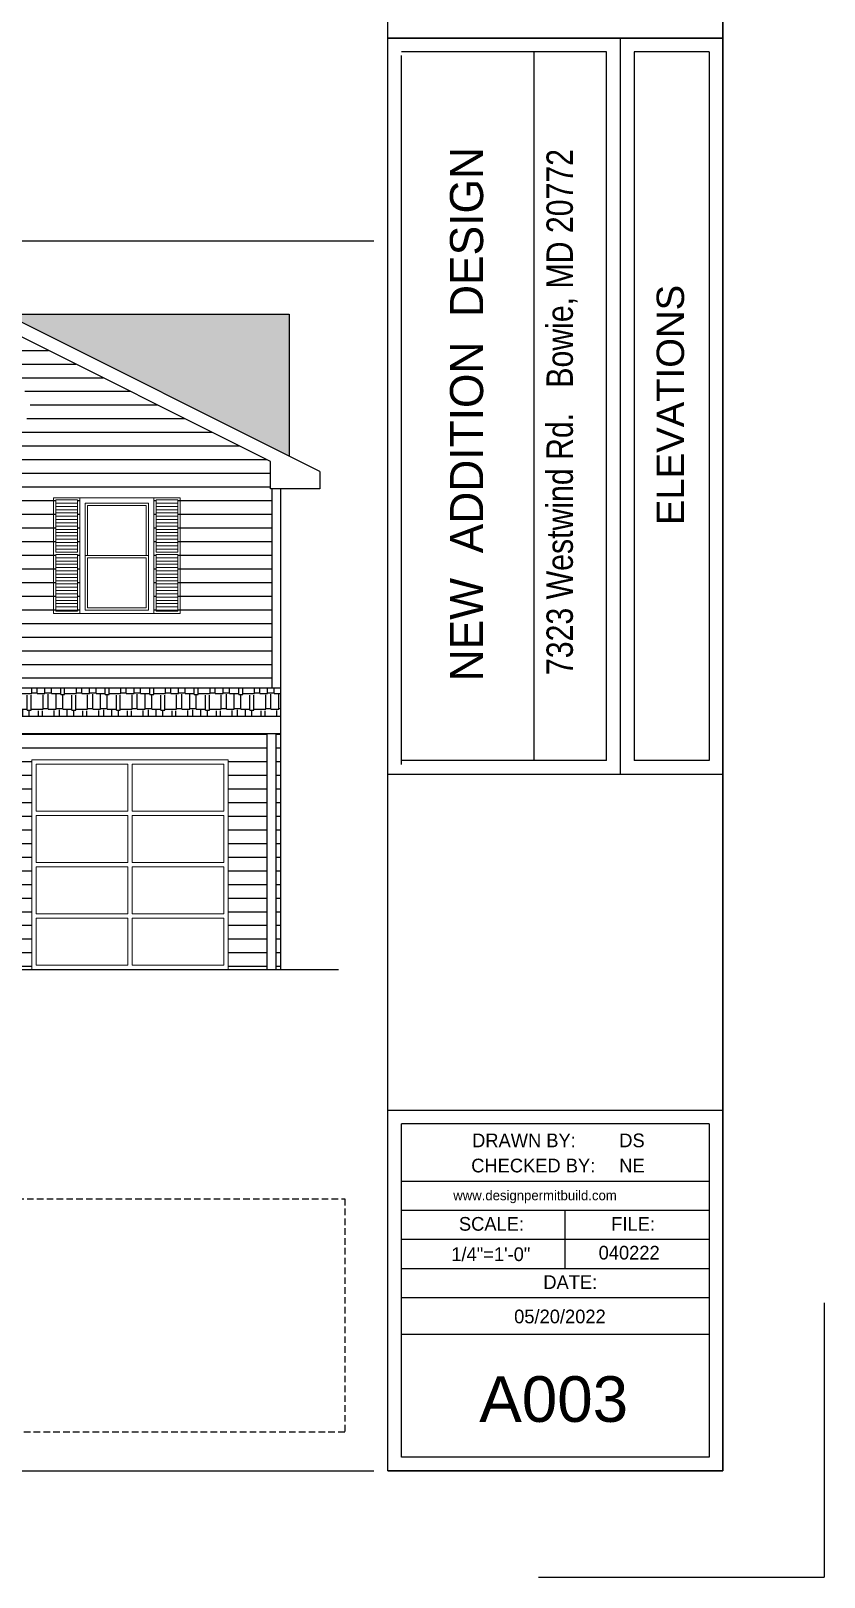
# Model space of a CAD drawing. Header units: inches. Extents: x -1842 to 12195, y -2228 to 2193.
# Drawn here: x 7043 to 7406, y 320 to 1028 of the extents above; entities that cross this region are included whole.
import ezdxf

# ---------------------------------------------------------------- set-up
doc = ezdxf.new("R2010")
doc.units = ezdxf.units.IN
doc.header["$LTSCALE"] = 6
doc.header["$MEASUREMENT"] = 0
doc.linetypes.add('DASHED', pattern=[0.75, 0.5, -0.25])
doc.layers.add('A-GLAZ', color=151, linetype='Continuous', lineweight=13)
doc.layers.add('Title Block', color=7, linetype='Continuous')
doc.styles.add('HS-DESIGN-TTLB', font='GOTHIC.TTF')

msp = doc.modelspace()

# ---------------------------------------------------------------- hatches: boundary and pattern name
h = msp.add_hatch()
h.set_pattern_fill('AR-RSHKE', color=15, scale=0.6)
h.set_pattern_definition([(0, (-6117.4706, 68.2245), (15.3, 7.2), [3.6, -3, 4.2, -1.8, 5.4, -2.4]), (0, (-6113.8706, 68.5245), (15.3, 7.2), [3, -11.4, 2.4, -3.6]), (0, (-6106.6706, 67.7745), (15.3, 7.2), [1.8, -18.6]), (90, (-6117.4706, 68.2245), (-5.1, 7.2), [6.9, -21.9]), (90, (-6113.8706, 68.2245), (-5.1, 7.2), [6.75, -22.05]), (90, (-6110.8706, 68.2245), (-5.1, 7.2), [6.3, -22.5]), (90, (-6106.6706, 67.7745), (-5.1, 7.2), [6.9, -21.9]), (90, (-6104.8706, 67.7745), (-5.1, 7.2), [6.9, -21.9]), (90, (-6099.4706, 68.2245), (-5.1, 7.2), [6.6, -22.2])])
h.paths.add_polyline_path([(7031.3515449, 897.8021528), (6500.5515449, 897.8021528), (6500.5515449, 825.8021528), (6887.3515449, 825.8021528)])
h.paths.add_polyline_path([(6692.5515449, 875.4298362), (6688.5515449, 875.4298362), (6688.5515449, 879.6040485), (6709.5515449, 890.1040485), (6730.5515449, 879.6040485), (6730.5515449, 875.4298362), (6726.5515449, 875.4298362), (6726.5515449, 837.5869497), (6692.5515449, 837.5869497)], flags=16)
h.paths.add_polyline_path([(6696.0515449, 873.6319125), (6723.0515449, 873.6319125), (6723.0515449, 840.0869497), (6696.0515449, 840.0869497)], flags=0)
h.paths.add_polyline_path([(6698.0515449, 871.6319125), (6721.0515449, 871.6319125), (6721.0515449, 842.0869497), (6698.0515449, 842.0869497)], flags=0)
h.paths.add_polyline_path([(6608.5515449, 875.4298362), (6604.5515449, 875.4298362), (6604.5515449, 837.5869497), (6570.5515449, 837.5869497), (6570.5515449, 875.4298362), (6566.5515449, 875.4298362), (6566.5515449, 879.6040485), (6587.5515449, 890.1040485), (6608.5515449, 879.6040485)], flags=16)
h.paths.add_polyline_path([(6601.0515449, 840.0869497), (6574.0515449, 840.0869497), (6574.0515449, 873.6319125), (6601.0515449, 873.6319125)], flags=0)
h.paths.add_polyline_path([(6599.0515449, 842.0869497), (6576.0515449, 842.0869497), (6576.0515449, 871.6319125), (6599.0515449, 871.6319125)], flags=0)
h.paths.add_polyline_path([(6810.5515449, 875.4298362), (6810.5515449, 879.6040485), (6831.5515449, 890.1040485), (6852.5515449, 879.6040485), (6852.5515449, 875.4298362), (6848.5515449, 875.4298362), (6848.5515449, 837.5869497), (6814.5515449, 837.5869497), (6814.5515449, 875.4298362)], flags=16)
h.paths.add_polyline_path([(6818.0515449, 873.6319125), (6845.0515449, 873.6319125), (6845.0515449, 840.0869497), (6818.0515449, 840.0869497)], flags=0)
h.paths.add_polyline_path([(6820.0515449, 871.6319125), (6843.0515449, 871.6319125), (6843.0515449, 842.0869497), (6820.0515449, 842.0869497)], flags=0)
h.paths.add_polyline_path([(7161.3515449, 897.8021528), (7031.3515449, 897.8021528), (7161.3515449, 832.8021528)])
h = msp.add_hatch()
h.set_pattern_fill('AR-RSHKE', color=15, scale=0.6)
h.set_pattern_definition([(0, (-6117.2706, -507), (15.3, 7.2), [3.6, -3, 4.2, -1.8, 5.4, -2.4]), (0, (-6113.6706, -506.7), (15.3, 7.2), [3, -11.4, 2.4, -3.6]), (0, (-6106.4706, -507.45), (15.3, 7.2), [1.8, -18.6]), (90, (-6117.2706, -507), (-5.1, 7.2), [6.9, -21.9]), (90, (-6113.6706, -507), (-5.1, 7.2), [6.75, -22.05]), (90, (-6110.6706, -507), (-5.1, 7.2), [6.3, -22.5]), (90, (-6106.4706, -507.45), (-5.1, 7.2), [6.9, -21.9]), (90, (-6104.6706, -507.45), (-5.1, 7.2), [6.9, -21.9]), (90, (-6099.2706, -507), (-5.1, 7.2), [6.6, -22.2])])
h.paths.add_polyline_path([(7157.3515449, 726.7357772), (6905.3515449, 726.7357772), (6905.3515449, 713.8021528), (7157.3515449, 713.8021528)])
at = {"layer": 'Title Block', "linetype": 'DASHED'}
h = msp.add_hatch(dxfattribs=at)
h.set_pattern_fill('ANSI31', color=253, scale=50, angle=135)
h.set_pattern_definition([(180, (-2411.5, 0), (-4e-16, -6.25), [])])
h.paths.add_polyline_path([(7153.3515449, 817.8021528), (7152.7228181, 817.8021528), (7152.7228181, 830.4083123), (7031.3515449, 891.0939489), (6909.9802717, 830.4083123), (6909.9802717, 817.8021528), (6909.3515449, 817.8021528), (6909.3515449, 726.7357772), (7153.3515449, 726.7357772)])
h.paths.add_polyline_path([(6963.3515449, 760.8021528), (6963.3515449, 813.8021528), (6997.3515449, 813.8021528), (6997.3515449, 760.8021528)], flags=16)
h.paths.add_polyline_path([(6952.3515449, 761.8021528), (6952.3515449, 787.8021528), (6962.3515449, 787.8021528), (6962.3515449, 761.8021528)], flags=16)
h.paths.add_polyline_path([(6965.8515449, 762.3021528), (6965.8515449, 787.3021528), (6965.8515449, 811.3021528), (6994.8515449, 811.3021528), (6994.8515449, 787.3021528), (6994.8515449, 762.3021528)], flags=0)
h.paths.add_polyline_path([(6966.8515449, 763.3021528), (6966.8515449, 786.3021528), (6993.8515449, 786.3021528), (6993.8515449, 763.3021528)], flags=0)
h.paths.add_polyline_path([(6952.3515449, 788.8021528), (6952.3515449, 812.8021528), (6962.3515449, 812.8021528), (6962.3515449, 788.8021528)], flags=16)
h.paths.add_polyline_path([(6966.8515449, 787.3021528), (6966.8515449, 810.3021528), (6993.8515449, 810.3021528), (6993.8515449, 787.3021528)], flags=0)
h.paths.add_polyline_path([(6998.3515449, 761.8021528), (6998.3515449, 787.8021528), (7008.3515449, 787.8021528), (7008.3515449, 761.8021528)], flags=16)
h.paths.add_polyline_path([(6998.3515449, 788.8021528), (6998.3515449, 812.8021528), (7008.3515449, 812.8021528), (7008.3515449, 788.8021528)], flags=16)
h.paths.add_polyline_path([(7065.3515449, 760.8021528), (7065.3515449, 813.8021528), (7099.3515449, 813.8021528), (7099.3515449, 760.8021528)], flags=16)
h.paths.add_polyline_path([(7054.3515449, 761.8021528), (7054.3515449, 787.8021528), (7064.3515449, 787.8021528), (7064.3515449, 761.8021528)], flags=16)
h.paths.add_polyline_path([(7054.3515449, 788.8021528), (7054.3515449, 812.8021528), (7064.3515449, 812.8021528), (7064.3515449, 788.8021528)], flags=16)
h.paths.add_polyline_path([(7067.8515449, 762.3021528), (7067.8515449, 787.3021528), (7067.8515449, 811.3021528), (7096.8515449, 811.3021528), (7096.8515449, 787.3021528), (7096.8515449, 762.3021528)], flags=0)
h.paths.add_polyline_path([(7068.8515449, 763.3021528), (7068.8515449, 786.3021528), (7095.8515449, 786.3021528), (7095.8515449, 763.3021528)], flags=0)
h.paths.add_polyline_path([(7019.698202, 855.541402, -1), (7042.6075663, 855.541402, -1)], flags=16)
h.paths.add_polyline_path([(7021.298202, 855.541402, -1), (7041.0075663, 855.541402, -1)], flags=0)
h.paths.add_polyline_path([(7068.8515449, 787.3021528), (7068.8515449, 810.3021528), (7095.8515449, 810.3021528), (7095.8515449, 787.3021528)], flags=0)
h.paths.add_polyline_path([(7100.3515449, 761.8021528), (7100.3515449, 787.8021528), (7110.3515449, 787.8021528), (7110.3515449, 761.8021528)], flags=16)
h.paths.add_polyline_path([(7100.3515449, 788.8021528), (7100.3515449, 812.8021528), (7110.3515449, 812.8021528), (7110.3515449, 788.8021528)], flags=16)
h = msp.add_hatch(dxfattribs=at)
h.set_pattern_fill('ANSI31', color=253, scale=50, angle=135)
h.set_pattern_definition([(180, (-5370.341, -507), (-4e-16, -6.25), [])])
h.paths.add_polyline_path([(6929.3515449, 693.8021528), (7019.3515449, 693.8021528), (7019.3515449, 597.8021528), (7029.3515449, 597.8021528), (7029.3515449, 705.8021528), (6903.3515449, 705.8021528), (6903.3515449, 605.8021528), (6905.3515449, 605.8021528), (6905.3515449, 597.8021528), (6929.3515449, 597.8021528)])
h.paths.add_polyline_path([(7151.1396722, 705.8021528), (7033.3515449, 705.8021528), (7033.3515449, 597.8021528), (7043.3515449, 597.8021528), (7043.3515449, 693.8021528), (7133.3515449, 693.8021528), (7133.3515449, 597.8021528), (7151.1396722, 597.8021528)])
h.paths.add_polyline_path([(7157.3515449, 705.8021528), (7155.1396722, 705.8021528), (7155.1396722, 597.8021528), (7157.3515449, 597.8021528)])

# ---------------------------------------------------------------- linework, layer by layer
for p, q in [((5705.446575, 931.3977447), (7200.1058097, 931.3977447)), ((6500.5515449, 897.8021528), (7161.3515449, 897.8021528)), ((7175.3515449, 825.8021528), (7031.3515449, 897.8021528)), ((7161.3515449, 897.8021528), (7161.3515449, 832.8021528)), ((7152.7228181, 830.4083123), (7031.3515449, 891.0939489)), ((7152.7228181, 817.8021528), (7152.7228181, 830.4083123)), ((7175.3515449, 825.8021528), (7175.3515449, 817.8021528)), ((7175.3515449, 817.8021528), (7152.7228181, 817.8021528)), ((7153.3515449, 817.8021528), (7153.3515449, 726.7357772)), ((7157.3515449, 817.8021528), (7157.3515449, 597.8021528)), ((6905.3515449, 726.7357772), (7157.3515449, 726.7357772)), ((6853.5659496, 713.8021528), (7157.3515449, 713.8021528)), ((6504.5515449, 705.8021528), (7157.3515449, 705.8021528)), ((7151.1396722, 705.8021528), (7151.1396722, 597.8021528)), ((7155.1396722, 705.8021528), (7155.1396722, 597.8021528)), ((6477.7779652, 597.8021528), (7183.9720414, 597.8021528))]:
    msp.add_line(p, q)
msp.add_lwpolyline([(5705.046575, 1494.6223555, 0.5, 0.5, 0), (7200.1058097, 1494.6223555, 0, 0, 0), (7200.1058097, 368.173134, 0.5, 0.5, 0), (5705.046575, 368.173134, 0.5, 0.5, 0)], format="xyseb")
at = {"layer": 'A-GLAZ', "lineweight": 9}
for p, q in [((7053.3515449, 813.8021528), (7053.3515449, 760.8021528)), ((7053.3515449, 760.8021528), (7053.3515449, 813.8021528)), ((7065.3515449, 813.8021528), (7053.3515449, 813.8021528)), ((7053.3515449, 813.8021528), (7111.3515449, 813.8021528)), ((7053.3515449, 760.8021528), (7053.3515449, 813.8021528)), ((7064.3515449, 812.8021528), (7054.3515449, 812.8021528)), ((7054.3515449, 812.8021528), (7054.3515449, 788.8021528)), ((7064.3515449, 811.3021528), (7054.3515449, 811.3021528)), ((7064.3515449, 809.8021528), (7054.3515449, 809.8021528)), ((7064.3515449, 808.3021528), (7054.3515449, 808.3021528)), ((7064.3515449, 812.8021528), (7064.3515449, 788.8021528)), ((7099.3515449, 813.8021528), (7065.3515449, 813.8021528)), ((7065.3515449, 813.8021528), (7099.3515449, 813.8021528)), ((7065.3515449, 813.8021528), (7099.3515449, 813.8021528)), ((7065.3515449, 760.8021528), (7065.3515449, 813.8021528)), ((7096.8515449, 811.3021528), (7067.8515449, 811.3021528)), ((7067.8515449, 787.3021528), (7067.8515449, 811.3021528)), ((7068.8515449, 810.3021528), (7068.8515449, 787.3021528)), ((7068.8515449, 810.3021528), (7095.8515449, 810.3021528)), ((7095.8515449, 810.3021528), (7095.8515449, 787.3021528)), ((7096.8515449, 787.3021528), (7096.8515449, 811.3021528)), ((7099.3515449, 813.8021528), (7099.3515449, 760.8021528)), ((7099.3515449, 813.8021528), (7111.3515449, 813.8021528)), ((7100.3515449, 812.8021528), (7100.3515449, 788.8021528)), ((7100.3515449, 812.8021528), (7110.3515449, 812.8021528)), ((7100.3515449, 811.3021528), (7110.3515449, 811.3021528)), ((7100.3515449, 809.8021528), (7110.3515449, 809.8021528)), ((7100.3515449, 808.3021528), (7110.3515449, 808.3021528)), ((7110.3515449, 812.8021528), (7110.3515449, 788.8021528)), ((7111.3515449, 813.8021528), (7111.3515449, 760.8021528)), ((7111.3515449, 760.8021528), (7111.3515449, 813.8021528)), ((7111.3515449, 813.8021528), (7111.3515449, 760.8021528)), ((7111.3515449, 760.8021528), (7111.3515449, 813.8021528)), ((7064.3515449, 806.8021528), (7054.3515449, 806.8021528)), ((7064.3515449, 805.3021528), (7054.3515449, 805.3021528)), ((7064.3515449, 803.8021528), (7054.3515449, 803.8021528)), ((7064.3515449, 802.3021528), (7054.3515449, 802.3021528)), ((7064.3515449, 800.8021528), (7054.3515449, 800.8021528)), ((7100.3515449, 806.8021528), (7110.3515449, 806.8021528)), ((7100.3515449, 805.3021528), (7110.3515449, 805.3021528)), ((7100.3515449, 803.8021528), (7110.3515449, 803.8021528)), ((7100.3515449, 802.3021528), (7110.3515449, 802.3021528)), ((7100.3515449, 800.8021528), (7110.3515449, 800.8021528)), ((7064.3515449, 799.3021528), (7054.3515449, 799.3021528)), ((7064.3515449, 797.8021528), (7054.3515449, 797.8021528)), ((7064.3515449, 796.3021528), (7054.3515449, 796.3021528)), ((7064.3515449, 794.8021528), (7054.3515449, 794.8021528)), ((7064.3515449, 793.3021528), (7054.3515449, 793.3021528)), ((7100.3515449, 799.3021528), (7110.3515449, 799.3021528)), ((7100.3515449, 797.8021528), (7110.3515449, 797.8021528)), ((7100.3515449, 796.3021528), (7110.3515449, 796.3021528)), ((7100.3515449, 794.8021528), (7110.3515449, 794.8021528)), ((7100.3515449, 793.3021528), (7110.3515449, 793.3021528)), ((7064.3515449, 791.8021528), (7054.3515449, 791.8021528)), ((7064.3515449, 790.3021528), (7054.3515449, 790.3021528)), ((7054.3515449, 788.8021528), (7064.3515449, 788.8021528)), ((7054.3515449, 787.8021528), (7064.3515449, 787.8021528)), ((7054.3515449, 787.8021528), (7054.3515449, 761.8021528)), ((7064.3515449, 786.3021528), (7054.3515449, 786.3021528)), ((7064.3515449, 787.8021528), (7064.3515449, 761.8021528)), ((7067.8515449, 787.3021528), (7067.8515449, 762.3021528)), ((7067.8515449, 787.3021528), (7096.8515449, 787.3021528)), ((7068.8515449, 786.3021528), (7068.8515449, 763.3021528)), ((7068.8515449, 786.3021528), (7095.8515449, 786.3021528)), ((7095.8515449, 763.3021528), (7095.8515449, 786.3021528)), ((7096.8515449, 762.3021528), (7096.8515449, 787.3021528)), ((7100.3515449, 791.8021528), (7110.3515449, 791.8021528)), ((7100.3515449, 790.3021528), (7110.3515449, 790.3021528)), ((7110.3515449, 788.8021528), (7100.3515449, 788.8021528)), ((7100.3515449, 787.8021528), (7100.3515449, 761.8021528)), ((7110.3515449, 787.8021528), (7100.3515449, 787.8021528)), ((7100.3515449, 786.3021528), (7110.3515449, 786.3021528)), ((7110.3515449, 787.8021528), (7110.3515449, 761.8021528)), ((7064.3515449, 784.8021528), (7054.3515449, 784.8021528)), ((7064.3515449, 783.3021528), (7054.3515449, 783.3021528)), ((7064.3515449, 781.8021528), (7054.3515449, 781.8021528)), ((7064.3515449, 780.3021528), (7054.3515449, 780.3021528)), ((7064.3515449, 778.8021528), (7054.3515449, 778.8021528)), ((7100.3515449, 784.8021528), (7110.3515449, 784.8021528)), ((7100.3515449, 783.3021528), (7110.3515449, 783.3021528)), ((7100.3515449, 781.8021528), (7110.3515449, 781.8021528)), ((7100.3515449, 780.3021528), (7110.3515449, 780.3021528)), ((7100.3515449, 778.8021528), (7110.3515449, 778.8021528)), ((7064.3515449, 777.3021528), (7054.3515449, 777.3021528)), ((7064.3515449, 775.8021528), (7054.3515449, 775.8021528)), ((7064.3515449, 774.3021528), (7054.3515449, 774.3021528)), ((7064.3515449, 772.8021528), (7054.3515449, 772.8021528)), ((7100.3515449, 777.3021528), (7110.3515449, 777.3021528)), ((7100.3515449, 775.8021528), (7110.3515449, 775.8021528)), ((7100.3515449, 774.3021528), (7110.3515449, 774.3021528)), ((7100.3515449, 772.8021528), (7110.3515449, 772.8021528)), ((7064.3515449, 771.3021528), (7054.3515449, 771.3021528)), ((7064.3515449, 769.8021528), (7054.3515449, 769.8021528)), ((7064.3515449, 768.3021528), (7054.3515449, 768.3021528)), ((7064.3515449, 766.8021528), (7054.3515449, 766.8021528)), ((7064.3515449, 765.3021528), (7054.3515449, 765.3021528)), ((7100.3515449, 771.3021528), (7110.3515449, 771.3021528)), ((7100.3515449, 769.8021528), (7110.3515449, 769.8021528)), ((7100.3515449, 768.3021528), (7110.3515449, 768.3021528)), ((7100.3515449, 766.8021528), (7110.3515449, 766.8021528)), ((7100.3515449, 765.3021528), (7110.3515449, 765.3021528)), ((7065.3515449, 760.8021528), (7053.3515449, 760.8021528)), ((7065.3515449, 760.8021528), (7053.3515449, 760.8021528)), ((7111.3515449, 760.8021528), (7053.3515449, 760.8021528)), ((7064.3515449, 763.8021528), (7054.3515449, 763.8021528)), ((7064.3515449, 762.3021528), (7054.3515449, 762.3021528)), ((7064.3515449, 761.8021528), (7054.3515449, 761.8021528)), ((7065.3515449, 760.8021528), (7099.3515449, 760.8021528)), ((7099.3515449, 760.8021528), (7065.3515449, 760.8021528)), ((7065.3515449, 760.8021528), (7099.3515449, 760.8021528)), ((7099.3515449, 760.8021528), (7065.3515449, 760.8021528)), ((7067.8515449, 762.3021528), (7096.8515449, 762.3021528)), ((7068.8515449, 763.3021528), (7095.8515449, 763.3021528)), ((7099.3515449, 760.8021528), (7111.3515449, 760.8021528)), ((7099.3515449, 760.8021528), (7111.3515449, 760.8021528)), ((7100.3515449, 763.8021528), (7110.3515449, 763.8021528)), ((7100.3515449, 762.3021528), (7110.3515449, 762.3021528)), ((7100.3515449, 761.8021528), (7110.3515449, 761.8021528)), ((7043.3515449, 693.8021528), (7133.3515449, 693.8021528)), ((7043.3515449, 693.8021528), (7043.3515449, 597.8021528)), ((7133.3515449, 693.8021528), (7133.3515449, 597.8021528)), ((7045.3515449, 691.8021528), (7087.3515449, 691.8021528)), ((7045.3515449, 670.3021528), (7045.3515449, 691.8021528)), ((7087.3515449, 670.3021528), (7087.3515449, 691.8021528)), ((7131.3515449, 691.8021528), (7089.3515449, 691.8021528)), ((7089.3515449, 670.3021528), (7089.3515449, 691.8021528)), ((7131.3515449, 670.3021528), (7131.3515449, 691.8021528)), ((7045.3515449, 670.3021528), (7087.3515449, 670.3021528)), ((7045.3515449, 646.8021528), (7045.3515449, 668.3021528)), ((7045.3515449, 668.3021528), (7087.3515449, 668.3021528)), ((7087.3515449, 646.8021528), (7087.3515449, 668.3021528)), ((7131.3515449, 670.3021528), (7089.3515449, 670.3021528)), ((7089.3515449, 646.8021528), (7089.3515449, 668.3021528)), ((7131.3515449, 668.3021528), (7089.3515449, 668.3021528)), ((7131.3515449, 646.8021528), (7131.3515449, 668.3021528)), ((7045.3515449, 646.8021528), (7087.3515449, 646.8021528)), ((7045.3515449, 644.8021528), (7045.3515449, 623.3021528)), ((7045.3515449, 644.8021528), (7087.3515449, 644.8021528)), ((7087.3515449, 644.8021528), (7087.3515449, 623.3021528)), ((7131.3515449, 646.8021528), (7089.3515449, 646.8021528)), ((7089.3515449, 644.8021528), (7089.3515449, 623.3021528)), ((7131.3515449, 644.8021528), (7089.3515449, 644.8021528)), ((7131.3515449, 644.8021528), (7131.3515449, 623.3021528)), ((7045.3515449, 623.3021528), (7087.3515449, 623.3021528)), ((7131.3515449, 623.3021528), (7089.3515449, 623.3021528)), ((7045.3515449, 621.3021528), (7045.3515449, 599.8021528)), ((7045.3515449, 621.3021528), (7087.3515449, 621.3021528)), ((7087.3515449, 621.3021528), (7087.3515449, 599.8021528)), ((7089.3515449, 621.3021528), (7089.3515449, 599.8021528)), ((7131.3515449, 621.3021528), (7089.3515449, 621.3021528)), ((7131.3515449, 621.3021528), (7131.3515449, 599.8021528)), ((7045.3515449, 599.8021528), (7087.3515449, 599.8021528)), ((7131.3515449, 599.8021528), (7089.3515449, 599.8021528))]:
    msp.add_line(p, q, dxfattribs=at)
at = {"layer": 'Title Block'}
for p, q in [((7206.4309347, 368.173124), (7206.4309347, 1494.6223455)), ((7360.0459347, 368.173124), (7360.0459347, 1494.6223455)), ((7206.4309347, 1024.2568462), (7360.0459347, 1024.2568462)), ((7206.4309347, 1024.2568462), (7360.0459347, 1024.2568462)), ((7360.0459347, 1024.2568462), (7206.4309347, 1024.2568462)), ((7313.0209347, 687.1946165), (7313.0209347, 1024.2568462)), ((7306.7509347, 1017.9868462), (7212.7009347, 1017.9868462)), ((7212.7009347, 691.6998656), (7212.7009347, 1016.2220953)), ((7273.5217828, 693.4646165), (7273.5217828, 1017.9868462)), ((7306.7509347, 693.4646165), (7306.7509347, 1017.9868462)), ((7353.7759347, 1017.9868462), (7319.2909347, 1017.9868462)), ((7319.2909347, 1017.9868462), (7319.2909347, 693.4646165)), ((7353.7759347, 1017.9868462), (7353.7759347, 693.4646165)), ((7206.4309347, 687.1946165), (7360.0459347, 687.1946165)), ((7206.4309347, 687.1946165), (7360.0459347, 687.1946165)), ((7306.7509347, 693.4646165), (7212.7009347, 693.4646165)), ((7353.7759347, 693.4646165), (7319.2909347, 693.4646165)), ((7206.4309347, 533.3333665), (7360.0459347, 533.3333665)), ((7212.7009347, 500.7392969), (7212.7009347, 527.0633665)), ((7353.7759347, 527.0633665), (7212.7009347, 527.0633665)), ((7353.7759347, 527.0633665), (7353.7759347, 500.7392969)), ((7212.7009347, 374.443124), (7212.7009347, 500.7392969)), ((7353.7759347, 500.7392969), (7212.7009347, 500.7392969)), ((7353.7759347, 500.7392969), (7353.7759347, 374.443124)), ((7353.7759347, 487.4155469), (7212.7009347, 487.4155469)), ((7287.7509347, 460.7680469), (7287.7509347, 487.4155469)), ((7353.7759347, 474.0917969), (7212.7009347, 474.0917969)), ((7353.7759347, 460.7680469), (7212.7009347, 460.7680469)), ((7353.7759347, 447.4442969), (7212.7009347, 447.4442969)), ((7406.3655529, 445.086654), (7406.3655529, 319.596174)), ((7406.3655529, 445.086654), (7406.3655529, 319.596174)), ((7406.3655529, 445.086654), (7406.3655529, 319.596174)), ((7406.3655529, 445.086654), (7406.3655529, 319.596174)), ((7406.3655529, 445.086654), (7406.3655529, 319.596174)), ((7406.3655529, 445.086654), (7406.3655529, 319.596174)), ((7406.3655529, 445.086654), (7406.3655529, 319.596174)), ((7406.3655529, 445.086654), (7406.3655529, 319.596174)), ((7406.3655529, 445.086654), (7406.3655529, 319.596174)), ((7406.3655529, 445.086654), (7406.3655529, 319.596174)), ((7406.3655529, 445.086654), (7406.3655529, 319.596174)), ((7406.3655529, 445.086654), (7406.3655529, 319.596174)), ((7406.3655529, 445.086654), (7406.3655529, 319.596174)), ((7406.3655529, 445.086654), (7406.3655529, 319.596174)), ((7406.3655529, 445.086654), (7406.3655529, 319.596174)), ((7406.3655529, 445.086654), (7406.3655529, 319.596174)), ((7406.3655529, 445.086654), (7406.3655529, 319.596174)), ((7406.3655529, 445.086654), (7406.3655529, 319.596174)), ((7406.3655529, 445.086654), (7406.3655529, 319.596174)), ((7406.3655529, 445.086654), (7406.3655529, 319.596174)), ((7406.3655529, 445.086654), (7406.3655529, 319.596174)), ((7406.3655529, 445.086654), (7406.3655529, 319.596174)), ((7406.3655529, 445.086654), (7406.3655529, 319.596174)), ((7406.3655529, 445.086654), (7406.3655529, 319.596174)), ((7406.3655529, 445.086654), (7406.3655529, 319.596174)), ((7406.3655529, 445.086654), (7406.3655529, 319.596174)), ((7406.3655529, 445.086654), (7406.3655529, 319.596174)), ((7406.3655529, 445.086654), (7406.3655529, 319.596174)), ((7406.3655529, 445.086654), (7406.3655529, 319.596174)), ((7406.3655529, 445.086654), (7406.3655529, 319.596174)), ((7353.7759347, 430.6435995), (7212.7009347, 430.6435995)), ((7206.4309347, 368.173124), (7360.0459347, 368.173124)), ((7206.4309347, 368.173124), (7360.0459347, 368.173124)), ((7206.4309347, 368.173124), (7360.0459347, 368.173124)), ((7206.4309347, 368.173124), (7360.0459347, 368.173124)), ((7360.0459347, 368.173124), (7206.4309347, 368.173124)), ((7353.7759347, 374.443124), (7212.7560597, 374.443124)), ((7275.5619679, 319.596174), (7406.3655529, 319.596174)), ((7275.5619679, 319.596174), (7406.3655529, 319.596174)), ((7275.5619679, 319.596174), (7406.3655529, 319.596174)), ((7275.5619679, 319.596174), (7406.3655529, 319.596174)), ((7275.5619679, 319.596174), (7406.3655529, 319.596174)), ((7275.5619679, 319.596174), (7406.3655529, 319.596174)), ((7275.5619679, 319.596174), (7406.3655529, 319.596174)), ((7275.5619679, 319.596174), (7406.3655529, 319.596174)), ((7275.5619679, 319.596174), (7406.3655529, 319.596174)), ((7275.5619679, 319.596174), (7406.3655529, 319.596174)), ((7275.5619679, 319.596174), (7406.3655529, 319.596174))]:
    msp.add_line(p, q, dxfattribs=at)
at = {"layer": 'Title Block', "const_width": 0.5}
for points in [[(7206.4309347, 368.173124), (7206.4309347, 1494.6223455)], [(7360.0459347, 368.173124), (7360.0459347, 1494.6223455)], [(7206.4309347, 1024.2568462), (7360.0459347, 1024.2568462)], [(7206.4309347, 1024.2568462), (7360.0459347, 1024.2568462)], [(7313.0209347, 687.1946165), (7313.0209347, 1024.2568462)], [(7206.4309347, 687.1946165), (7360.0459347, 687.1946165)], [(7206.4309347, 533.3333665), (7360.0459347, 533.3333665)], [(7206.4309347, 368.173124), (7360.0459347, 368.173124)], [(7206.4309347, 368.173124), (7360.0459347, 368.173124)], [(7206.4309347, 368.173124), (7360.0459347, 368.173124)]]:
    msp.add_lwpolyline(points, dxfattribs=at)
at = {"layer": 'Title Block', "color": 253, "linetype": 'DASHED', "elevation": -143.9991213}
msp.add_lwpolyline([(6789.240747, 492.793213), (7186.740747, 492.793213), (7186.740747, 385.931963), (6789.240747, 385.931963)], close=True, dxfattribs=at)

# ---------------------------------------------------------------- texts
at = {"layer": 'Title Block', "rotation": 90, "style": 'HS-DESIGN-TTLB'}
for s, insert, char_height, width, attachment_point in [('{\\H1.14632x;    NEW  ADDITION  DESIGN}', (7234.978189, 707.1667828), 13.237439489, 488.490459411, 1), ('\\pxb0.41667,a0.41667,t20;{\\fArial Narrow|b0|i0|c0|p34;7323 Westwind Rd.   Bowie, MD 20772}', (7279.1799417, 732.5981129), 12.085821891, 788.928518224, 1), ('{\\fSwis721 BdOul BT|b0|i0|c0|p82;ELEVATIONS}', (7336.0199471, 856.2479665), 12.54047025, 315.279058952, 5)]:
    msp.add_mtext(s, dxfattribs=dict(at, insert=insert, char_height=char_height, width=width, attachment_point=attachment_point))
at = {"layer": 'Title Block', "style": 'HS-DESIGN-TTLB'}
for s, insert, char_height, width, attachment_point in [('DRAWN BY:', (7245.1033955, 522.6706384), 6.27, 50.128184718, 1), ('DS', (7312.5241257, 522.6706384), 6.27, 50.128184718, 1), ('CHECKED BY:', (7244.6964922, 511.163953), 6.27, 62.9454832, 1), ('NE', (7312.5241257, 511.163953), 6.27, 119.339266761, 1), ('www.designpermitbuild.com', (7236.4648499, 496.6317747), 4.5, 50.128184718, 1), ('SCALE:', (7239.0740852, 484.4526467), 6.27, 50.128184718, 1), ('FILE:', (7308.8624219, 484.4526467), 6.27, 50.128184718, 1), ('1/4"=1\'-0"', (7235.5689166, 470.558138), 6.27, 50.128184718, 1), ('040222', (7303.0712578, 471.2604377), 6.27, 50.128184718, 1), ('DATE:', (7277.7348353, 457.7685073), 6.27, 50.128184718, 1), ('05/20/2022', (7264.3638712, 442.051215), 6.27, 50.128184718, 1), ('{\\fSwis721 BlkOul BT|b0|i0|c0|p82;A003}', (7282.4915917, 400.9562972), 20.9, 201.832735712, 5)]:
    msp.add_mtext(s, dxfattribs=dict(at, insert=insert, char_height=char_height, width=width, attachment_point=attachment_point))

doc.saveas('drawing.dxf')
